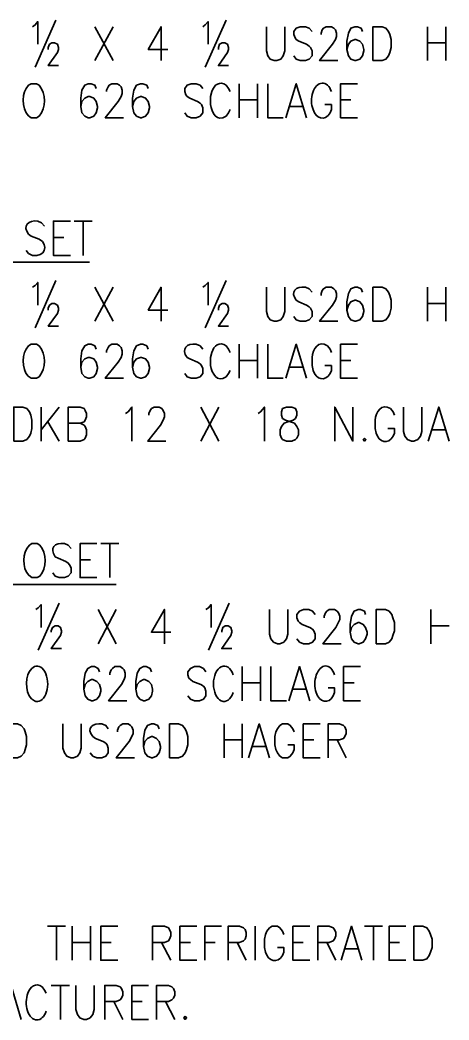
# Model space of a CAD drawing. Header units: inches. Extents: x 5 to 516, y -193 to 129.
# Drawn here: x 192.2 to 196.92, y -111.45 to -100.46 of the extents above; entities that cross this region are included whole.
import ezdxf

# ---------------------------------------------------------------- set-up
doc = ezdxf.new("R2010")
doc.units = ezdxf.units.IN
doc.header["$MEASUREMENT"] = 0
doc.layers.add('PDF3_Geometry', color=7, linetype='Continuous')

msp = doc.modelspace()

# ---------------------------------------------------------------- linework, layer by layer
at = {"layer": 'PDF3_Geometry', "lineweight": 35}
for points in [[(192.3362969, -100.5324063), (192.366295, -100.5124076), (192.39296, -100.4757433), (192.39296, -100.7257272)], [(192.3662972, -100.9757101), (192.5929493, -100.4590766)], [(194.2095153, -100.5324063), (194.2361803, -100.5124076), (194.2661784, -100.4757433), (194.2661784, -100.7257272)], [(194.2361792, -100.9757101), (194.4661645, -100.4590766)], [(193.0229188, -100.5324063), (193.222906, -100.9057157)], [(193.2229114, -100.5324063), (193.0229242, -100.9057157)], [(193.7495432, -100.9057157), (193.7495432, -100.5324063), (193.6095522, -100.7823903), (193.8228718, -100.7823903)], [(194.9094691, -100.5324063), (194.9094691, -100.7990559), (194.9228016, -100.8523858), (194.9494665, -100.8890501), (194.9927971, -100.9057157), (195.0227952, -100.9057157), (195.0661257, -100.8890501), (195.0927907, -100.8523858), (195.1094563, -100.7990559), (195.1094563, -100.5324063)], [(195.409437, -100.5857357), (195.379439, -100.5490714), (195.3361084, -100.5324058), (195.2794454, -100.5324058), (195.2361148, -100.5490714), (195.2094499, -100.5857357), (195.2094499, -100.6190669), (195.2227823, -100.6557312), (195.2361148, -100.6723968), (195.2661129, -100.6923956), (195.3494409, -100.7257268), (195.379439, -100.7457255), (195.3927714, -100.7623911), (195.409437, -100.7990554), (195.409437, -100.8523853), (195.379439, -100.8890496), (195.3361084, -100.9057152), (195.2794454, -100.9057152), (195.2361148, -100.8890496), (195.2094499, -100.8523853)], [(195.5094266, -100.6190673), (195.5094266, -100.6024017), (195.522759, -100.5657374), (195.5360915, -100.5490718), (195.5660896, -100.5324062), (195.6227526, -100.5324062), (195.6494176, -100.5490718), (195.6660832, -100.5657374), (195.6794157, -100.6024017), (195.6794157, -100.639066), (195.6660832, -100.6723972), (195.6360851, -100.7257271), (195.492761, -100.9057156), (195.6927481, -100.9057156)], [(195.9660623, -100.5857357), (195.9493967, -100.5490714), (195.9093993, -100.5324058), (195.8794012, -100.5324058), (195.8360707, -100.5490714), (195.8094057, -100.6024013), (195.7927401, -100.6923956), (195.7927401, -100.7823898), (195.8094057, -100.8523853), (195.8360707, -100.8890496), (195.8794012, -100.9057152), (195.8927337, -100.9057152), (195.9360642, -100.8890496), (195.9660623, -100.8523853), (195.9793948, -100.7990554), (195.9793948, -100.7823898), (195.9660623, -100.7257268), (195.9360642, -100.6923956), (195.8927337, -100.6723968), (195.8794012, -100.6723968), (195.8360707, -100.6923956), (195.8094057, -100.7257268), (195.7927401, -100.7823898)], [(196.6793548, -100.5324063), (196.6793548, -100.9057157)], [(196.8793406, -100.5324063), (196.8793406, -100.9057157)], [(192.5096189, -100.7823903), (192.5096189, -100.7623916), (192.5229514, -100.7257272), (192.5496163, -100.7090616), (192.5796144, -100.7090616), (192.6096125, -100.7257272), (192.622945, -100.7623916), (192.622945, -100.7823903), (192.6096125, -100.8157215), (192.5096189, -100.9590456), (192.622945, -100.9590456)], [(194.3795009, -100.7823903), (194.3795009, -100.7623916), (194.3928334, -100.7257272), (194.4228315, -100.7090616), (194.4494964, -100.7090616), (194.4794945, -100.7257272), (194.492827, -100.7623916), (194.492827, -100.7823903), (194.4794945, -100.8157215), (194.3795009, -100.9590456), (194.492827, -100.9590456)], [(196.6793548, -100.7090612), (196.879342, -100.7090612)], [(192.4096261, -101.1756983), (192.379628, -101.1590327), (192.322965, -101.1590327), (192.2929669, -101.1756983), (192.266302, -101.2123626)], [(193.0362507, -101.2123622), (193.0229182, -101.1756978), (192.9795877, -101.1590322), (192.9495896, -101.1590322), (192.9095922, -101.1756978), (192.8795941, -101.2290278), (192.8662616, -101.319022), (192.8662616, -101.4090162), (192.8795941, -101.4790117), (192.9095922, -101.515676), (192.9495896, -101.5323416), (192.9662552, -101.5323416), (193.0095858, -101.515676), (193.0362507, -101.4790117), (193.0495832, -101.4256818), (193.0495832, -101.4090162), (193.0362507, -101.3556863), (193.0095858, -101.319022), (192.9662552, -101.2990233), (192.9495896, -101.2990233), (192.9095922, -101.319022), (192.8795941, -101.3556863), (192.8662616, -101.4090162)], [(193.1495789, -101.2456937), (193.1495789, -101.2290281), (193.1662445, -101.1923638), (193.179577, -101.1756982), (193.2095751, -101.1590326), (193.2662381, -101.1590326), (193.2929031, -101.1756982), (193.3095687, -101.1923638), (193.3229012, -101.2290281), (193.3229012, -101.2656924), (193.3095687, -101.2990236), (193.2795706, -101.3556866), (193.1362465, -101.532342), (193.3362336, -101.532342)], [(193.6095511, -101.2123622), (193.5928855, -101.1756978), (193.5495549, -101.1590322), (193.52289, -101.1590322), (193.4795594, -101.1756978), (193.4495613, -101.2290278), (193.4362289, -101.319022), (193.4362289, -101.4090162), (193.4495613, -101.4790117), (193.4795594, -101.515676), (193.52289, -101.5323416), (193.5362225, -101.5323416), (193.579553, -101.515676), (193.6095511, -101.4790117), (193.6228836, -101.4256818), (193.6228836, -101.4090162), (193.6095511, -101.3556863), (193.579553, -101.319022), (193.5362225, -101.2990233), (193.52289, -101.2990233), (193.4795594, -101.319022), (193.4495613, -101.3556863), (193.4362289, -101.4090162)], [(194.2095153, -101.2123622), (194.1795173, -101.1756978), (194.1361867, -101.1590322), (194.0795237, -101.1590322), (194.0361931, -101.1756978), (194.0095282, -101.2123622), (194.0095282, -101.2456934), (194.0228606, -101.2823577), (194.0361931, -101.2990233), (194.0661912, -101.319022), (194.1495192, -101.3556863), (194.1795173, -101.3723519), (194.1928497, -101.3890175), (194.2095153, -101.4256818), (194.2095153, -101.4790117), (194.1795173, -101.515676), (194.1361867, -101.5323416), (194.0795237, -101.5323416), (194.0361931, -101.515676), (194.0095282, -101.4790117)], [(194.5094907, -101.2456937), (194.4928251, -101.2123625), (194.4661601, -101.1756982)], [(194.609487, -101.1590327), (194.609487, -101.5323421)], [(194.8094728, -101.1590327), (194.8094728, -101.5323421)], [(194.922801, -101.1590327), (194.922801, -101.5323421), (195.0927901, -101.5323421)], [(195.1227869, -101.5323422), (195.2361129, -101.1590328), (195.349439, -101.5323422)], [(195.9094058, -101.5323422), (195.7227511, -101.5323422), (195.7227511, -101.1590328), (195.9094058, -101.1590328)], [(194.3095035, -101.2456937), (194.2928379, -101.2990236), (194.2928379, -101.3890178)], [(194.609487, -101.3356877), (194.8094742, -101.3356877)], [(195.6094223, -101.4790121), (195.6227548, -101.4423478), (195.6227548, -101.3890178), (195.5494262, -101.3890178)], [(195.7227511, -101.3356877), (195.8360772, -101.3356877)], [(194.4661601, -101.5156764), (194.4928251, -101.4790121), (194.5094907, -101.4423478)], [(195.166119, -101.4090167), (195.3094432, -101.4090167)], [(192.322965, -101.5323421), (192.379628, -101.5323421), (192.4096261, -101.5156765)], [(192.4662867, -102.7222649), (192.4362886, -102.6889337), (192.3929581, -102.668935)], [(192.7529377, -103.045578), (192.566283, -103.045578), (192.566283, -102.6689354), (192.7529377, -102.6689354)], [(192.7929395, -102.6689355), (192.9929267, -102.6689355)], [(192.892929, -102.6689355), (192.892929, -103.045578)], [(192.2929645, -102.8122592), (192.3229626, -102.8322579), (192.4096237, -102.8655891)], [(192.566283, -102.8489251), (192.6796091, -102.8489251)], [(192.336295, -103.0455776), (192.2929645, -103.0255788), (192.2662995, -102.9922476)], [(185.5634022, -103.118907), (192.9629276, -103.118907)], [(192.3362969, -103.3955548), (192.366295, -103.3755561), (192.39296, -103.3422249), (192.39296, -103.5922089)], [(192.3662972, -103.8421933), (192.5929493, -103.3222267)], [(194.2095153, -103.3955548), (194.2361803, -103.3755561), (194.2661784, -103.3422249), (194.2661784, -103.5922089)], [(194.2361792, -103.8421933), (194.4661645, -103.3222267)], [(193.0229188, -103.3955548), (193.222906, -103.7688642)], [(193.2229114, -103.3955548), (193.0229242, -103.7688642)], [(193.7495432, -103.7688642), (193.7495432, -103.3955548), (193.6095522, -103.6455388), (193.8228718, -103.6455388)], [(194.9094691, -103.3955548), (194.9094691, -103.6622044), (194.9228016, -103.7155343), (194.9494665, -103.7521986), (194.9927971, -103.7688642), (195.0227952, -103.7688642), (195.0661257, -103.7521986), (195.0927907, -103.7155343), (195.1094563, -103.6622044), (195.1094563, -103.3955548)], [(195.409437, -103.448886), (195.379439, -103.4122217), (195.3361084, -103.3955561)], [(195.5094266, -103.4855488), (195.5094266, -103.4655501), (195.522759, -103.4322189), (195.5360915, -103.4122202), (195.5660896, -103.3955546), (195.6227526, -103.3955546), (195.6494176, -103.4122202), (195.6660832, -103.4322189), (195.6794157, -103.4655501), (195.6794157, -103.5022144), (195.6660832, -103.5388787), (195.6360851, -103.5922086), (195.492761, -103.768864), (195.6927481, -103.768864)], [(195.9660623, -103.448886), (195.9493967, -103.4122217), (195.9093993, -103.3955561), (195.8794012, -103.3955561), (195.8360707, -103.4122217), (195.8094057, -103.4655516), (195.7927401, -103.5555458), (195.7927401, -103.64554), (195.8094057, -103.7155355), (195.8360707, -103.7521999), (195.8794012, -103.7688655), (195.8927337, -103.7688655), (195.9360642, -103.7521999), (195.9660623, -103.7155355), (195.9793948, -103.6622056), (195.9793948, -103.64554), (195.9660623, -103.5922101), (195.9360642, -103.5555458), (195.8927337, -103.5388802), (195.8794012, -103.5388802), (195.8360707, -103.5555458), (195.8094057, -103.5922101), (195.7927401, -103.64554)], [(196.6793548, -103.3955548), (196.6793548, -103.7688642)], [(196.8793406, -103.3955548), (196.8793406, -103.7688642)], [(192.5096189, -103.6455388), (192.5096189, -103.6255401), (192.5229514, -103.5922089), (192.5496163, -103.5722102), (192.5796144, -103.5722102), (192.6096125, -103.5922089), (192.622945, -103.6255401), (192.622945, -103.6455388), (192.6096125, -103.6822031), (192.5096189, -103.8221942), (192.622945, -103.8221942)], [(194.3795009, -103.6455388), (194.3795009, -103.6255401), (194.3928334, -103.5922089), (194.4228315, -103.5722102), (194.4494964, -103.5722102), (194.4794945, -103.5922089), (194.492827, -103.6255401), (194.492827, -103.6455388), (194.4794945, -103.6822031), (194.3795009, -103.8221942), (194.492827, -103.8221942)], [(195.2361148, -103.5388802), (195.2661129, -103.5555458), (195.3494409, -103.5922101), (195.379439, -103.6088757), (195.3927714, -103.6255413), (195.409437, -103.6622056), (195.409437, -103.7155355), (195.379439, -103.7521999), (195.3361084, -103.7688655), (195.2794454, -103.7688655), (195.2361148, -103.7521999), (195.2094499, -103.7155355)], [(196.6793548, -103.5722098), (196.879342, -103.5722098)], [(192.4096261, -104.0388486), (192.379628, -104.022183), (192.322965, -104.022183), (192.2929669, -104.0388486), (192.266302, -104.0755129)], [(193.0362507, -104.0755124), (193.0229182, -104.0388481), (192.9795877, -104.0221825), (192.9495896, -104.0221825), (192.9095922, -104.0388481), (192.8795941, -104.092178), (192.8662616, -104.1821722), (192.8662616, -104.2721665), (192.8795941, -104.342162), (192.9095922, -104.3788263), (192.9495896, -104.3954919), (192.9662552, -104.3954919), (193.0095858, -104.3788263), (193.0362507, -104.342162), (193.0495832, -104.2888321), (193.0495832, -104.2721665), (193.0362507, -104.2188365), (193.0095858, -104.1821722), (192.9662552, -104.1655066), (192.9495896, -104.1655066), (192.9095922, -104.1821722), (192.8795941, -104.2188365), (192.8662616, -104.2721665)], [(193.1495789, -104.1121769), (193.1495789, -104.0921782), (193.1662445, -104.058847), (193.179577, -104.0388483), (193.2095751, -104.0221827), (193.2662381, -104.0221827), (193.2929031, -104.0388483), (193.3095687, -104.058847), (193.3229012, -104.0921782), (193.3229012, -104.1288425), (193.3095687, -104.1655068), (193.2795706, -104.2188367), (193.1362465, -104.3954921), (193.3362336, -104.3954921)], [(193.6095511, -104.0755124), (193.5928855, -104.0388481), (193.5495549, -104.0221825), (193.52289, -104.0221825), (193.4795594, -104.0388481), (193.4495613, -104.092178), (193.4362289, -104.1821722), (193.4362289, -104.2721665), (193.4495613, -104.342162), (193.4795594, -104.3788263), (193.52289, -104.3954919), (193.5362225, -104.3954919), (193.579553, -104.3788263), (193.6095511, -104.342162), (193.6228836, -104.2888321), (193.6228836, -104.2721665), (193.6095511, -104.2188365), (193.579553, -104.1821722), (193.5362225, -104.1655066), (193.52289, -104.1655066), (193.4795594, -104.1821722), (193.4495613, -104.2188365), (193.4362289, -104.2721665)], [(194.2095153, -104.0755124), (194.1795173, -104.0388481), (194.1361867, -104.0221825)], [(194.5094907, -104.1121769), (194.4928251, -104.0755126), (194.4661601, -104.0388483)], [(194.609487, -104.022183), (194.609487, -104.3954924)], [(194.8094728, -104.022183), (194.8094728, -104.3954924)], [(194.922801, -104.022183), (194.922801, -104.3954924), (195.0927901, -104.3954924)], [(195.1227869, -104.3954907), (195.2361129, -104.0221813), (195.349439, -104.3954907)], [(195.6227548, -104.1121769), (195.6094223, -104.0755126), (195.5794242, -104.0388483)], [(195.9094058, -104.3954907), (195.7227511, -104.3954907), (195.7227511, -104.0221813), (195.9094058, -104.0221813)], [(194.3095035, -104.1121769), (194.2928379, -104.1655068), (194.2928379, -104.2555011)], [(194.0361931, -104.1655066), (194.0661912, -104.1821722), (194.1495192, -104.2188365), (194.1795173, -104.2355021), (194.1928497, -104.2555009), (194.2095153, -104.2888321), (194.2095153, -104.342162), (194.1795173, -104.3788263), (194.1361867, -104.3954919), (194.0795237, -104.3954919), (194.0361931, -104.3788263), (194.0095282, -104.342162)], [(194.609487, -104.1988379), (194.8094742, -104.1988379)], [(195.4094351, -104.1655068), (195.4094351, -104.2555011), (195.4227676, -104.308831)], [(195.6094223, -104.3421622), (195.6227548, -104.308831), (195.6227548, -104.2555011), (195.5494262, -104.2555011)], [(195.7227511, -104.1988379), (195.8360772, -104.1988379)], [(194.4661601, -104.3788265), (194.4928251, -104.3421622), (194.5094907, -104.308831)], [(195.166119, -104.2721669), (195.3094432, -104.2721669)], [(192.322965, -104.3954924), (192.379628, -104.3954924), (192.4096261, -104.3788268)], [(192.6296131, -104.7121378), (192.4296259, -104.9621217)], [(192.4296273, -104.7121378), (192.4296273, -105.0854472)], [(192.7296094, -105.0854472), (192.7296094, -104.7121378), (192.8596011, -104.7121378), (192.9029316, -104.7288034), (192.9162641, -104.7488022), (192.9295966, -104.7821334), (192.9295966, -104.8187977), (192.9162641, -104.855462), (192.9029316, -104.8721276), (192.8596011, -104.8887932), (192.7296094, -104.8887932)], [(193.3595671, -104.7821338), (193.3862321, -104.7654682), (193.4295626, -104.7121383), (193.4295626, -105.0854477)], [(193.6162171, -104.8021317), (193.6162171, -104.782133), (193.6295495, -104.7488018), (193.642882, -104.7288031), (193.6728801, -104.7121375), (193.7295431, -104.7121375), (193.7595412, -104.7288031), (193.7728737, -104.7488018), (193.7862062, -104.782133), (193.7862062, -104.8187973), (193.7728737, -104.8554616), (193.7428756, -104.9087916), (193.6028846, -105.0854469), (193.8028718, -105.0854469)], [(194.3861669, -104.7121378), (194.1861797, -105.0854472)], [(194.1861811, -104.7121378), (194.3861682, -105.0854472)], [(194.8161388, -104.7821338), (194.8428037, -104.7654682), (194.8861343, -104.7121383), (194.8861343, -105.0854477)], [(195.659421, -105.0854472), (195.659421, -104.7121378), (195.8594082, -105.0854472), (195.8594082, -104.7121378)], [(196.3160426, -104.8021317), (196.3027101, -104.7654674), (196.272712, -104.7288031)], [(196.4160389, -104.7121378), (196.4160389, -104.9787873), (196.4293714, -105.0321173), (196.4593695, -105.0687816), (196.5027, -105.0854472), (196.529365, -105.0854472), (196.5726955, -105.0687816), (196.6026936, -105.0321173), (196.6160261, -104.9787873), (196.6160261, -104.7121378)], [(196.6860208, -105.0854472), (196.80268, -104.7121378), (196.916006, -105.0854472)], [(192.5029529, -104.8721278), (192.6296115, -105.0854474)], [(192.8595992, -104.8887927), (192.9029297, -104.9087914), (192.9162622, -104.925457), (192.9295947, -104.9621213), (192.9295947, -105.0154513), (192.9162622, -105.0521156), (192.9029297, -105.0687812), (192.8595992, -105.0854468), (192.7296075, -105.0854468)], [(196.1027229, -104.8554616), (196.1027229, -104.9454559), (196.1160554, -104.9987858)], [(196.3027101, -105.032117), (196.3160426, -104.9987858), (196.3160426, -104.9454559), (196.242714, -104.9454559)], [(196.729353, -104.9621217), (196.8726771, -104.9621217)], [(192.4162921, -106.2287072), (192.386294, -106.2120416), (192.329631, -106.2120416), (192.302966, -106.2287072), (192.2729679, -106.2653715)], [(192.7596029, -106.2653727), (192.7296048, -106.2287084), (192.6862742, -106.2120428)], [(193.0429207, -106.5853511), (192.8595992, -106.5853511), (192.8595992, -106.2120417), (193.0429207, -106.2120417)], [(193.0862489, -106.2120416), (193.286236, -106.2120416)], [(193.1862452, -106.2120416), (193.1862452, -106.585351)], [(192.5862806, -106.355367), (192.6162787, -106.3720326), (192.7029398, -106.4086969), (192.7296048, -106.4253625), (192.7429373, -106.4453612), (192.7596029, -106.4786924), (192.7596029, -106.5320223), (192.7296048, -106.5686866), (192.6862742, -106.5853522), (192.6296112, -106.5853522), (192.5862806, -106.5686866), (192.5596157, -106.5320223)], [(192.8595992, -106.3886965), (192.9729252, -106.3886965)], [(185.6000616, -106.6620131), (193.2562378, -106.6620131)], [(192.329631, -106.585351), (192.386294, -106.585351), (192.4162921, -106.5686854)], [(192.3729632, -106.9353297), (192.3996281, -106.9186641), (192.4296262, -106.8819997), (192.4296262, -107.1319837)], [(192.399627, -107.3819665), (192.6296123, -106.8653329)], [(194.2428452, -106.9353297), (194.2728432, -106.9186641), (194.2995082, -106.8819997), (194.2995082, -107.1319837)], [(194.2728386, -107.3819665), (194.4994908, -106.8653329)], [(193.2562412, -106.9353297), (193.056254, -107.3119722)], [(193.0562554, -106.9353297), (193.2562426, -107.3119722)], [(193.7862026, -107.3119722), (193.7862026, -106.9353297), (193.6428785, -107.1853136), (193.8561981, -107.1853136)], [(194.9427989, -106.9353297), (194.9427989, -107.2053123), (194.9561314, -107.2586423), (194.9861295, -107.2953066), (195.02946, -107.3119722), (195.056125, -107.3119722), (195.0994556, -107.2953066), (195.1294536, -107.2586423), (195.1427861, -107.2053123), (195.1427861, -106.9353297)], [(195.4427669, -106.9886574), (195.4161019, -106.9553262), (195.3727714, -106.9353275), (195.3161083, -106.9353275), (195.2727778, -106.9553262), (195.2427797, -106.9886574), (195.2427797, -107.0253217), (195.2561122, -107.061986), (195.2727778, -107.0786516), (195.2994427, -107.0986503), (195.3861038, -107.1319815), (195.4161019, -107.1519803), (195.4294344, -107.1686459), (195.4427669, -107.2053102), (195.4427669, -107.2586401), (195.4161019, -107.2953044), (195.3727714, -107.31197), (195.3161083, -107.31197), (195.2727778, -107.2953044), (195.2427797, -107.2586401)], [(195.5427632, -107.0253236), (195.5427632, -107.008658), (195.5560957, -106.9719937), (195.5727613, -106.9553281), (195.5994262, -106.9353294), (195.6560893, -106.9353294), (195.6860873, -106.9553281), (195.6994198, -106.9719937), (195.7160854, -107.008658), (195.7160854, -107.0453223), (195.6727549, -107.1319834), (195.5294307, -107.3119719), (195.7294179, -107.3119719)], [(195.9993989, -106.9886574), (195.9860665, -106.9553262), (195.9427359, -106.9353275), (195.916071, -106.9353275), (195.8727404, -106.9553262), (195.8427423, -107.0086561), (195.8294098, -107.0986503), (195.8294098, -107.1853115), (195.8427423, -107.2586401), (195.8727404, -107.2953044), (195.916071, -107.31197), (195.9294034, -107.31197), (195.972734, -107.2953044), (195.9993989, -107.2586401), (196.0160645, -107.2053102), (196.0160645, -107.1853115), (195.9993989, -107.1319815), (195.972734, -107.0986503), (195.9294034, -107.0786516), (195.916071, -107.0786516), (195.8727404, -107.0986503), (195.8427423, -107.1319815), (195.8294098, -107.1853115)], [(196.7160142, -106.9353297), (196.7160142, -107.3119722)], [(192.5429555, -107.1853136), (192.5429555, -107.168648), (192.556288, -107.1319837), (192.5862861, -107.1153181), (192.6162841, -107.1153181), (192.6429491, -107.1319837), (192.6562816, -107.168648), (192.6562816, -107.1853136), (192.6429491, -107.2219779), (192.5429555, -107.3653021), (192.6562816, -107.3653021)], [(194.4161671, -107.1853136), (194.4161671, -107.168648), (194.4294996, -107.1319837), (194.4561646, -107.1153181), (194.4861626, -107.1153181), (194.5161607, -107.1319837), (194.5294932, -107.168648), (194.5294932, -107.1853136), (194.5161607, -107.2219779), (194.4161671, -107.3653021), (194.5294932, -107.3653021)], [(196.7160142, -107.1153176), (196.9160014, -107.1153176)], [(192.3562948, -107.5619544), (192.3296299, -107.5819531), (192.2996318, -107.6186174)], [(193.0729169, -107.6186185), (193.0562513, -107.5819542), (193.0162539, -107.5619555), (192.9862558, -107.5619555), (192.9429253, -107.5819542), (192.9162603, -107.6352841), (192.8995947, -107.7252783), (192.8995947, -107.8119394), (192.9162603, -107.8852681), (192.9429253, -107.9219324), (192.9862558, -107.938598), (192.9995883, -107.938598), (193.0429188, -107.9219324), (193.0729169, -107.8852681), (193.0862494, -107.8319382), (193.0862494, -107.8119394), (193.0729169, -107.7586095), (193.0429188, -107.7252783), (192.9995883, -107.7052796), (192.9862558, -107.7052796), (192.9429253, -107.7252783), (192.9162603, -107.7586095), (192.8995947, -107.8119394)], [(193.1862452, -107.6519483), (193.1862452, -107.6352827), (193.1995776, -107.5986184), (193.2162432, -107.5819528), (193.2429082, -107.5619541), (193.2995712, -107.5619541), (193.3295693, -107.5819528), (193.3429018, -107.5986184), (193.3562343, -107.6352827), (193.3562343, -107.6719471), (193.3429018, -107.7052783), (193.3162368, -107.7586082), (193.1729127, -107.9385966), (193.3728999, -107.9385966)], [(193.6428809, -107.6186185), (193.6295484, -107.5819542), (193.5862179, -107.5619555), (193.5562198, -107.5619555), (193.5162224, -107.5819542), (193.4862243, -107.6352841), (193.4728918, -107.7252783), (193.4728918, -107.8119394), (193.4862243, -107.8852681), (193.5162224, -107.9219324), (193.5562198, -107.938598), (193.5728854, -107.938598), (193.616216, -107.9219324), (193.6428809, -107.8852681), (193.6562134, -107.8319382), (193.6562134, -107.8119394), (193.6428809, -107.7586095), (193.616216, -107.7252783), (193.5728854, -107.7052796), (193.5562198, -107.7052796), (193.5162224, -107.7252783), (193.4862243, -107.7586095), (193.4728918, -107.8119394)], [(194.2428452, -107.6186185), (194.2161802, -107.5819542), (194.1728497, -107.5619555), (194.1161866, -107.5619555), (194.0728561, -107.5819542), (194.042858, -107.6186185), (194.042858, -107.6519497), (194.0561905, -107.688614), (194.0728561, -107.7052796), (194.099521, -107.7252783), (194.1861821, -107.7586095), (194.2161802, -107.7786082), (194.2295127, -107.7952738), (194.2428452, -107.8319382), (194.2428452, -107.8852681), (194.2161802, -107.9219324), (194.1728497, -107.938598), (194.1161866, -107.938598), (194.0728561, -107.9219324), (194.042858, -107.8852681)], [(194.6428168, -107.5619544), (194.6428168, -107.9385969)], [(194.8428026, -107.5619544), (194.8428026, -107.9385969)], [(194.9561309, -107.5619544), (194.9561309, -107.9385969), (195.1294531, -107.9385969)], [(195.1561167, -107.9385985), (195.2727759, -107.561956), (195.386102, -107.9385985)], [(195.9427356, -107.9385985), (195.7560809, -107.9385985), (195.7560809, -107.561956), (195.9427356, -107.561956)], [(194.6428168, -107.741944), (194.842804, -107.741944)], [(195.7560809, -107.741944), (195.8727401, -107.741944)], [(195.1994489, -107.8119384), (195.342773, -107.8119384)], [(195.6427522, -107.8852667), (195.6560846, -107.8486024), (195.6560846, -107.7952725), (195.5860891, -107.7952725)], [(192.6696089, -108.1919155), (192.6696089, -108.4585651), (192.6862745, -108.511895), (192.7129395, -108.5485593), (192.75627, -108.5652249), (192.7862681, -108.5652249), (192.8295986, -108.5485593), (192.8562636, -108.511895), (192.8695961, -108.4585651), (192.8695961, -108.1919155)], [(193.1695769, -108.2452449), (193.1429119, -108.2085806), (193.0995813, -108.191915)], [(193.2695732, -108.2785765), (193.2695732, -108.2619109), (193.2862388, -108.2252465), (193.2995712, -108.2085809), (193.3295693, -108.1919154), (193.3862323, -108.1919154), (193.4128973, -108.2085809), (193.4295629, -108.2252465), (193.4428954, -108.2619109), (193.4428954, -108.2985752), (193.4295629, -108.3319064), (193.3995648, -108.3852363), (193.2562407, -108.5652248), (193.4562279, -108.5652248)], [(193.7295453, -108.2452449), (193.7128797, -108.2085806), (193.6695491, -108.191915), (193.6428842, -108.191915), (193.5995536, -108.2085806), (193.5695555, -108.2619105), (193.5562231, -108.3519048), (193.5562231, -108.441899), (193.5695555, -108.5118945), (193.5995536, -108.5485588), (193.6428842, -108.5652244), (193.6562167, -108.5652244), (193.6995472, -108.5485588), (193.7295453, -108.5118945), (193.7428778, -108.4585646), (193.7428778, -108.441899), (193.7295453, -108.385236), (193.6995472, -108.3519048), (193.6562167, -108.331906), (193.6428842, -108.331906), (193.5995536, -108.3519048), (193.5695555, -108.385236), (193.5562231, -108.441899)], [(194.442831, -108.1919155), (194.442831, -108.5652249)], [(194.6428168, -108.1919155), (194.6428168, -108.5652249)], [(194.7128129, -108.5652233), (194.8294721, -108.1919139), (194.9427981, -108.5652233)], [(195.2127808, -108.2785765), (195.1994483, -108.2452453), (195.1694503, -108.2085809), (195.1427853, -108.1919154), (195.0861223, -108.1919154), (195.0561242, -108.2085809), (195.0294592, -108.2452453), (195.0127936, -108.2785765), (194.9994612, -108.3319064), (194.9994612, -108.4219006), (195.0127936, -108.4752305), (195.0294592, -108.5118948), (195.0561242, -108.5485592), (195.0861223, -108.5652248), (195.1427853, -108.5652248), (195.1694503, -108.5485592), (195.1994483, -108.5118948), (195.2127808, -108.4752305), (195.2127808, -108.4219006), (195.1427853, -108.4219006)], [(195.4994318, -108.5652233), (195.3127771, -108.5652233), (195.3127771, -108.1919139), (195.4994318, -108.1919139)], [(195.5860886, -108.5652233), (195.5860886, -108.1919139), (195.7127471, -108.1919139), (195.7560777, -108.2085795), (195.7694102, -108.2252451), (195.7860758, -108.2619094), (195.7860758, -108.2985737), (195.7694102, -108.3319049), (195.7560777, -108.3519036), (195.7127471, -108.3685692), (195.5860886, -108.3685692)], [(192.9995878, -108.331906), (193.0295858, -108.3519048), (193.1129138, -108.385236), (193.1429119, -108.4052347), (193.1562444, -108.4219003), (193.1695769, -108.4585646), (193.1695769, -108.5118945), (193.1429119, -108.5485588), (193.0995813, -108.5652244), (193.0429183, -108.5652244), (192.9995878, -108.5485588), (192.9695897, -108.5118945)], [(194.442831, -108.3685704), (194.6428182, -108.3685704)], [(195.3127771, -108.3685704), (195.4294363, -108.3685704)], [(195.6860849, -108.3685704), (195.7860785, -108.5652245)], [(194.7561451, -108.4418995), (194.8994692, -108.4418995)], [(192.4996233, -110.4151057), (192.6996105, -110.4151057)], [(192.5996129, -110.4151057), (192.5996129, -110.7884151)], [(192.7729348, -110.4151057), (192.7729348, -110.7884151)], [(192.9729274, -110.4151057), (192.9729274, -110.7884151)], [(193.2729036, -110.7884151), (193.0862489, -110.7884151), (193.0862489, -110.4151057), (193.2729036, -110.4151057)], [(193.6562129, -110.7884151), (193.6562129, -110.4151057), (193.7862045, -110.4151057), (193.8295351, -110.4317713), (193.8428676, -110.4517701), (193.8562, -110.4851013), (193.8562, -110.5217656), (193.8428676, -110.5584299), (193.8295351, -110.5750955), (193.7862045, -110.5950942), (193.6562129, -110.5950942)], [(194.1428497, -110.7884151), (193.956195, -110.7884151), (193.956195, -110.4151057), (194.1428497, -110.4151057)], [(194.2295132, -110.7884151), (194.2295132, -110.4151057), (194.4128348, -110.4151057)], [(194.4861632, -110.7884151), (194.4861632, -110.4151057), (194.6128217, -110.4151057), (194.6561523, -110.4317713), (194.6728179, -110.4517701), (194.6861504, -110.4851013), (194.6861504, -110.5217656), (194.6728179, -110.5584299), (194.6561523, -110.5750955), (194.6128217, -110.5950942), (194.4861632, -110.5950942)], [(194.7861385, -110.4151057), (194.7861385, -110.7884151)], [(195.0994526, -110.5050996), (195.0861201, -110.4684353), (195.056122, -110.431771), (195.0294571, -110.4151054), (194.972794, -110.4151054), (194.942796, -110.431771), (194.9127979, -110.4684353), (194.8994654, -110.5050996), (194.8861329, -110.5584295), (194.8861329, -110.6484238), (194.8994654, -110.7017537)], [(195.3861036, -110.7884151), (195.1994489, -110.7884151), (195.1994489, -110.4151057), (195.3861036, -110.4151057)], [(195.4727671, -110.7884151), (195.4727671, -110.4151057), (195.5994257, -110.4151057), (195.6427562, -110.4317713), (195.6560887, -110.4517701), (195.6727543, -110.4851013), (195.6727543, -110.5217656), (195.6560887, -110.5584299), (195.6427562, -110.5750955), (195.5994257, -110.5950942), (195.4727671, -110.5950942)], [(195.7294171, -110.7884151), (195.8427431, -110.4151057), (195.9560692, -110.7884151)], [(195.986067, -110.4151057), (196.1860542, -110.4151057)], [(196.0860565, -110.4151057), (196.0860565, -110.7884151)], [(196.4427036, -110.7884151), (196.2560489, -110.7884151), (196.2560489, -110.4151057), (196.4427036, -110.4151057)], [(192.7729348, -110.5950953), (192.972922, -110.5950953)], [(193.0862489, -110.5950953), (193.1995749, -110.5950953)], [(193.7562092, -110.5950953), (193.8562028, -110.7884162)], [(193.956195, -110.5950953), (194.0728542, -110.5950953)], [(194.2295132, -110.5950953), (194.3428393, -110.5950953)], [(194.5861527, -110.5950953), (194.6861463, -110.7884162)], [(195.1994489, -110.5950953), (195.3127749, -110.5950953)], [(195.5727567, -110.5950953), (195.6727502, -110.7884162)], [(196.2560489, -110.5950953), (196.3727081, -110.5950953)], [(195.0861201, -110.7350849), (195.0994526, -110.7017537), (195.0994526, -110.6484238), (195.0294571, -110.6484238)], [(195.7727425, -110.6650896), (195.9127335, -110.6650896)], [(191.9863235, -111.4383741), (192.0996495, -111.0650647), (192.2129756, -111.4383741)], [(192.5429555, -111.065063), (192.7429427, -111.065063)], [(192.642945, -111.065063), (192.642945, -111.4383724)], [(192.8129374, -111.065063), (192.8129374, -111.3317126), (192.829603, -111.3850425), (192.8562679, -111.4217068), (192.8995985, -111.4383724), (192.9295966, -111.4383724), (192.969594, -111.4217068), (192.9995921, -111.3850425), (193.0129246, -111.3317126), (193.0129246, -111.065063)], [(193.129581, -111.4383741), (193.129581, -111.0650647), (193.2562396, -111.0650647), (193.2995701, -111.0817303), (193.3129026, -111.0983959), (193.3295682, -111.1350603), (193.3295682, -111.1717246), (193.3129026, -111.2050558), (193.2995701, -111.2250545), (193.2562396, -111.2417201), (193.129581, -111.2417201)], [(193.6128847, -111.4383741), (193.4295632, -111.4383741), (193.4295632, -111.0650647), (193.6128847, -111.0650647)], [(193.699545, -111.4383741), (193.699545, -111.0650647), (193.8295367, -111.0650647), (193.8695341, -111.0817303), (193.8861997, -111.0983959), (193.8995322, -111.1350603), (193.8995322, -111.1717246), (193.8861997, -111.2050558), (193.8695341, -111.2250545), (193.8295367, -111.2417201), (193.699545, -111.2417201)], [(192.4862914, -111.151724), (192.4696258, -111.1183928), (192.4429608, -111.0817284)], [(193.2295773, -111.2417196), (193.3295709, -111.4383737)], [(193.4295632, -111.2417196), (193.5428892, -111.2417196)], [(193.7995346, -111.2417196), (193.8995282, -111.4383737)]]:
    msp.add_lwpolyline(points, dxfattribs=at)
for points in [[(196.0793906, -100.9057141), (196.0793906, -100.5324047), (196.1793842, -100.5324047), (196.2227147, -100.5490703), (196.2493797, -100.5857346), (196.2660453, -100.6190658), (196.2793777, -100.6723957), (196.2793777, -100.7623899), (196.2660453, -100.8157198), (196.2493797, -100.8523842), (196.2227147, -100.8890485), (196.1793842, -100.9057141)], [(196.0793906, -103.768866), (196.0793906, -103.3955566), (196.1793842, -103.3955566), (196.2227147, -103.4122222), (196.2493797, -103.4488865), (196.2660453, -103.4855508), (196.2793777, -103.5388807), (196.2793777, -103.6255419), (196.2660453, -103.6822049), (196.2493797, -103.7155361), (196.2227147, -103.7522004), (196.1793842, -103.768866)], [(192.1296452, -105.0854472), (192.1296452, -104.7121378), (192.2296387, -104.7121378), (192.2729693, -104.7288034), (192.3029674, -104.7654678), (192.3162999, -104.8021321), (192.3296323, -104.855462), (192.3296323, -104.9454562), (192.3162999, -104.9987861), (192.3029674, -105.0321173), (192.2729693, -105.0687816), (192.2296387, -105.0854472)], [(195.1294528, -104.7121378), (195.0861223, -104.7288034), (195.0727898, -104.7654677), (195.0727898, -104.802132), (195.0861223, -104.8354632), (195.1161203, -104.8554619), (195.1727834, -104.8721275), (195.2161139, -104.8887931), (195.2427789, -104.9254574), (195.2594445, -104.9621217), (195.2594445, -105.0154517), (195.2427789, -105.052116), (195.2294464, -105.0687816), (195.1861159, -105.0854472), (195.1294528, -105.0854472), (195.0861223, -105.0687816), (195.0727898, -105.052116), (195.0594573, -105.0154517), (195.0594573, -104.9621217), (195.0727898, -104.9254574), (195.1027879, -104.8887931), (195.1427853, -104.8721275), (195.2027815, -104.8554619), (195.2294464, -104.8354632), (195.2427789, -104.802132), (195.2427789, -104.7654677), (195.2294464, -104.7288034), (195.1861159, -104.7121378)], [(195.986067, -105.0521157), (195.9727345, -105.0687813), (195.986067, -105.0854469), (196.0027326, -105.0687813)], [(196.1160568, -107.3119704), (196.1160568, -106.9353279), (196.2160504, -106.9353279), (196.2560478, -106.9553266), (196.2860459, -106.9886578), (196.2993784, -107.0253221), (196.316044, -107.078652), (196.316044, -107.1686463), (196.2993784, -107.2219762), (196.2860459, -107.2586405), (196.2560478, -107.2953048), (196.2160504, -107.3119704)], [(192.0696514, -108.5652233), (192.0696514, -108.1919139), (192.169645, -108.1919139), (192.2129756, -108.2085795), (192.2429737, -108.2452438), (192.2563061, -108.278575), (192.2696386, -108.3319049), (192.2696386, -108.4218991), (192.2563061, -108.475229), (192.2429737, -108.5118933), (192.2129756, -108.5485577), (192.169645, -108.5652233)], [(193.8428667, -108.5652233), (193.8428667, -108.1919139), (193.9428603, -108.1919139), (193.9861909, -108.2085795), (194.0128558, -108.2452438), (194.0295214, -108.278575), (194.0428539, -108.3319049), (194.0428539, -108.4218991), (194.0295214, -108.475229), (194.0128558, -108.5118933), (193.9861909, -108.5485577), (193.9428603, -108.5652233)], [(196.5293671, -110.7884151), (196.5293671, -110.4151057), (196.6293607, -110.4151057), (196.6726913, -110.4317713), (196.6993562, -110.4684357), (196.7126887, -110.5051), (196.7293543, -110.5584299), (196.7293543, -110.6484241), (196.7126887, -110.701754), (196.6993562, -110.7350852), (196.6726913, -110.7717495), (196.6293607, -110.7884151)], [(194.0128591, -111.4017079), (193.9995266, -111.4217066), (194.0128591, -111.4383722), (194.0295247, -111.4217066)]]:
    msp.add_lwpolyline(points, close=True, dxfattribs=at)
for centre, major_axis, ratio, start_param, end_param in [((195.5195111, -101.3355841), (0.0064712, 0.1828964), 0.6356431328, 5.2485523893, 8.4996470644), ((192.3867512, -107.7512003), (-0.0032946, 0.1951064), 0.5976939544, 2.8492227549, 6.5190657546), ((194.4424322, -107.7511824), (0.0009797, 0.1944869), 0.5982854199, 5.2508611036, 10.4739411567), ((195.5550537, -107.7472035), (0.0057109, 0.1915728), 0.5963983619, 5.2504950566, 8.4294530881), ((192.383431, -111.2576588), (-0.0033511, 0.1866117), 0.6244657892, 0.95596078, 4.1935549239)]:
    msp.add_ellipse(centre, major_axis=major_axis, ratio=ratio, start_param=start_param, end_param=end_param, dxfattribs=at)
for points in [[(192.4096261, -101.5156765), (192.4876211, -101.420016), (192.490732, -101.2716922), (192.4096261, -101.1756983)], [(194.4661601, -101.1756982), (194.3960535, -101.1243126), (194.3295578, -101.1699208), (194.3095035, -101.2456937)], [(192.266302, -101.2123626), (192.2101389, -101.2896355), (192.2251935, -101.4971777), (192.322965, -101.5323421)], [(194.2928379, -101.3890178), (194.3123366, -101.4750679), (194.357056, -101.5853386), (194.4661601, -101.5156764)], [(195.4227676, -101.4423478), (195.4468216, -101.5442857), (195.5523149, -101.5757836), (195.6094223, -101.4790121)], [(192.3929581, -102.668935), (192.2955199, -102.6520472), (192.2198025, -102.7246537), (192.2929645, -102.8122592)], [(192.4096237, -102.8655891), (192.5216165, -102.9334181), (192.4700087, -103.0687427), (192.336295, -103.0455776)], [(195.3361084, -103.3955561), (195.2310596, -103.3800571), (195.1665637, -103.4464417), (195.2361148, -103.5388802)], [(192.4096261, -104.3788268), (192.490732, -104.2828329), (192.4876211, -104.1345091), (192.4096261, -104.0388486)], [(194.1361867, -104.0221825), (194.0311379, -104.0066835), (193.966642, -104.0730681), (194.0361931, -104.1655066)], [(194.4661601, -104.0388483), (194.3957202, -103.9867961), (194.3262802, -104.0345708), (194.3095035, -104.1121769)], [(195.5794242, -104.0388483), (195.479764, -103.9696305), (195.4198234, -104.0782902), (195.4094351, -104.1655068)], [(192.266302, -104.0755129), (192.2121943, -104.1592853), (192.2217493, -104.3553283), (192.322965, -104.3954924)], [(194.2928379, -104.2555011), (194.3105034, -104.339329), (194.3622779, -104.4488776), (194.4661601, -104.3788265)], [(195.4227676, -104.308831), (195.4513213, -104.4093245), (195.5526482, -104.4372672), (195.6094223, -104.3421622)], [(196.272712, -104.7288031), (196.1730518, -104.6595853), (196.1131112, -104.7681895), (196.1027229, -104.8554616)], [(196.1160554, -104.9987858), (196.1446091, -105.0992793), (196.245936, -105.127222), (196.3027101, -105.032117)], [(192.4162921, -106.5686854), (192.4977869, -106.4827465), (192.4951759, -106.3147572), (192.4162921, -106.2287072)], [(192.6862742, -106.2120428), (192.5812254, -106.1965438), (192.5167295, -106.2629285), (192.5862806, -106.355367)], [(192.2729679, -106.2653715), (192.2223045, -106.3606987), (192.2250266, -106.5290213), (192.329631, -106.585351)], [(192.2996318, -107.6186174), (192.2526348, -107.7013899), (192.2573012, -107.8963774), (192.3562948, -107.9385969)], [(195.4560975, -107.8486024), (195.4872066, -107.9551511), (195.5921443, -107.9803162), (195.6427522, -107.8852667)], [(193.0995813, -108.191915), (193.0029209, -108.1765827), (192.9192596, -108.2408008), (192.9995878, -108.331906)], [(194.8994654, -110.7017537), (194.9257415, -110.798192), (195.0304014, -110.8328564), (195.0861201, -110.7350849)], [(192.4429608, -111.0817284), (192.3734097, -111.0282874), (192.3058585, -111.0810618), (192.2863042, -111.151724)]]:
    msp.add_open_spline(points, degree=3, dxfattribs=at)

doc.saveas('drawing.dxf')
